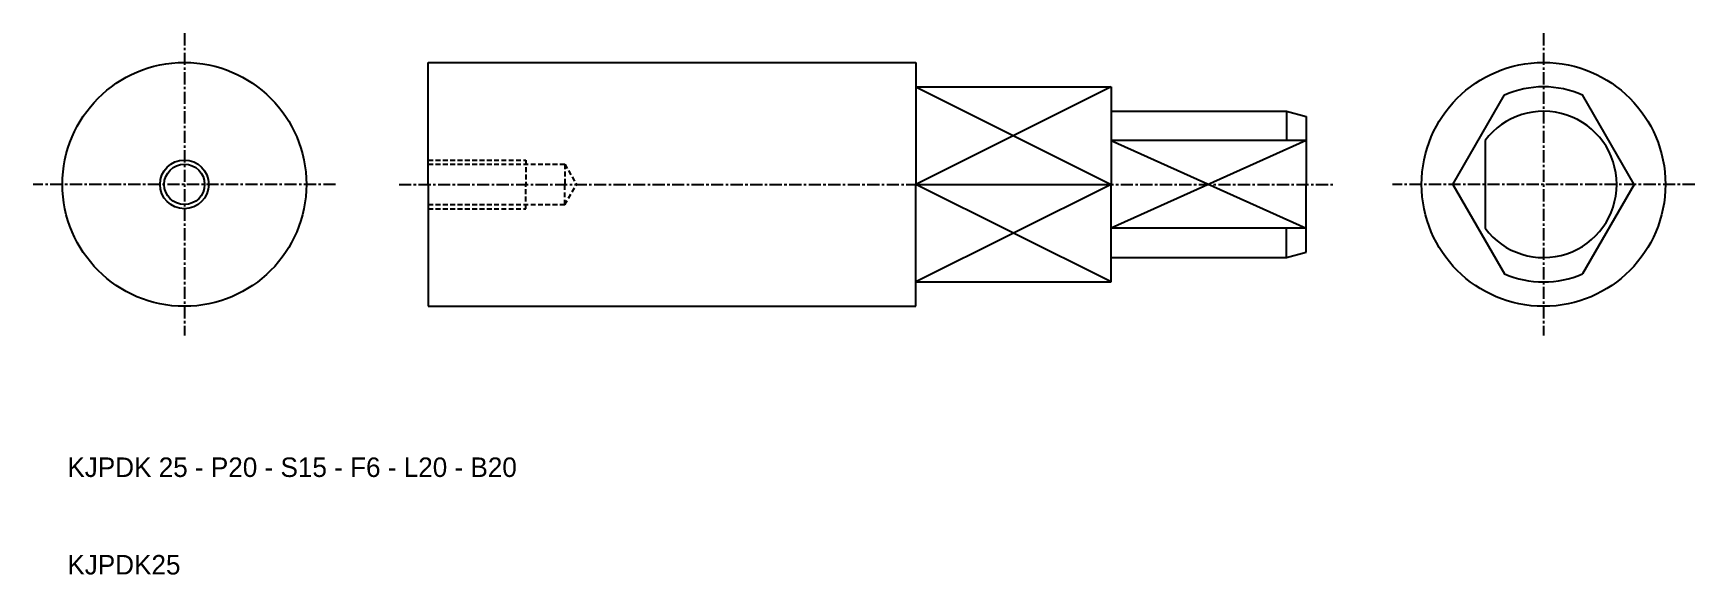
# Model space of a CAD drawing. Extents: x 6 to 177, y 10 to 66.
import ezdxf

# ---------------------------------------------------------------- set-up
doc = ezdxf.new("R2010")
doc.units = 0
doc.linetypes.add('CENTER', pattern=[2, 1.25, -0.25, 0.25, -0.25])
doc.linetypes.add('DASHED', pattern=[0.75, 0.5, -0.25])
doc.layers.get('0').update_dxf_attribs({"linetype": 'CONTINUOUS'})
doc.layers.add('CENTER', color=1, linetype='CENTER')

msp = doc.modelspace()

# ---------------------------------------------------------------- linework, layer by layer
at = {"color": 7, "linetype": 'CONTINUOUS'}
for p, q in [((47, 62.5), (97, 62.5)), ((47, 50), (47, 62.5)), ((97, 62.5), (97, 60)), ((97, 60), (97, 50)), ((97, 60), (117, 60)), ((117, 60), (117, 57.5)), ((152.05, 50), (157.34, 59.17)), ((170.64, 50), (165.34, 59.17)), ((117, 57.5), (117, 50)), ((117, 57.5), (135, 57.5)), ((135, 57.5), (137, 56.96)), ((135, 57.5), (135, 54.5)), ((137, 56.96), (137, 50)), ((137, 54.5), (117, 54.5)), ((155.34, 54.5), (155.34, 45.5)), ((47, 50), (47, 37.5)), ((97, 40), (97, 50)), ((97, 50), (117, 50)), ((117, 42.5), (117, 50)), ((137, 43.04), (137, 50)), ((152.05, 50), (157.34, 40.83)), ((170.64, 50), (165.34, 40.83)), ((137, 45.5), (117, 45.5)), ((135, 42.5), (135, 45.5)), ((135, 42.5), (137, 43.04)), ((117, 40), (117, 42.5)), ((117, 42.5), (135, 42.5)), ((97, 37.5), (97, 40)), ((97, 40), (117, 40)), ((47, 37.5), (97, 37.5))]:
    msp.add_line(p, q, dxfattribs=at)
at = {"color": 3, "linetype": 'CONTINUOUS'}
for p, q in [((117, 60), (97, 50)), ((97, 60), (117, 50)), ((117, 54.5), (137, 45.5)), ((137, 54.5), (117, 45.5)), ((117, 50), (97, 40)), ((117, 40), (97, 50))]:
    msp.add_line(p, q, dxfattribs=at)
at = {"color": 3, "linetype": 'DASHED'}
for p, q in [((47, 52.5), (57, 52.5)), ((47, 52.07), (61, 52.07)), ((57, 52.5), (57, 50)), ((61, 52.07), (62.19, 50)), ((61, 52.07), (61, 50)), ((57, 47.5), (57, 50)), ((61, 47.93), (62.19, 50)), ((61, 47.93), (61, 50)), ((47, 47.93), (61, 47.93)), ((47, 47.5), (57, 47.5))]:
    msp.add_line(p, q, dxfattribs=at)
at = {"color": 7, "linetype": 'CONTINUOUS'}
for centre, radius in [((22, 50), 12.5), ((161.34, 50), 12.5), ((22, 50), 2.07)]:
    msp.add_circle(centre, radius, dxfattribs=at)
at = {"color": 3, "linetype": 'CONTINUOUS'}
msp.add_circle((22, 50), 2.5, dxfattribs=at)
at = {"color": 7, "linetype": 'CONTINUOUS'}
for radius, start, end in [(10, 66.4218, 113.5782), (7.5, 216.8699, 143.1301), (10, 246.4218, 293.5782)]:
    msp.add_arc((161.34, 50), radius, start, end, dxfattribs=at)
at = {"layer": 'CENTER'}
for p, q in [((22, 65.5), (22, 34.5)), ((161.34, 65.5), (161.34, 34.5)), ((37.5, 50), (6.5, 50)), ((44, 50), (140, 50)), ((176.84, 50), (145.84, 50))]:
    msp.add_line(p, q, dxfattribs=at)

# ---------------------------------------------------------------- texts
at = {"color": 7, "linetype": 'CONTINUOUS'}
for s, p in [('KJPDK 25 - P20 - S15 - F6 - L20 - B20', (10, 20)), ('KJPDK25', (10, 10))]:
    msp.add_text(s, height=2, dxfattribs=at).set_placement(p)

doc.saveas('drawing.dxf')
